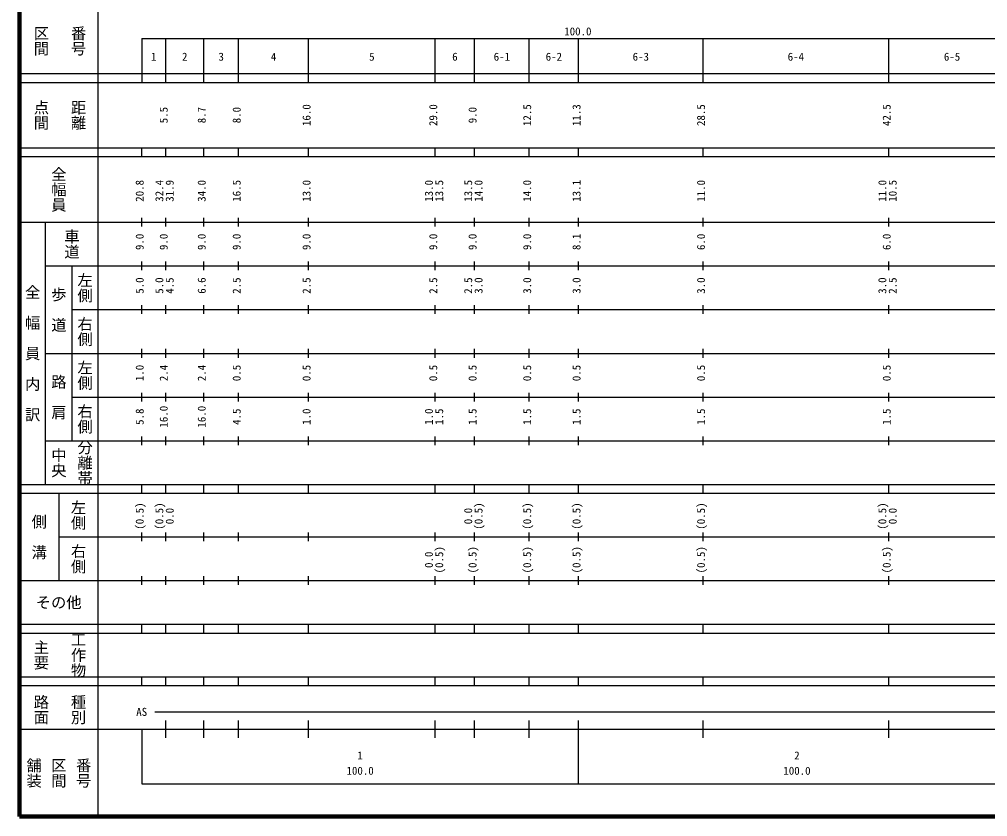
# Model space of a CAD drawing. Units: millimetres, scale not verified. Extents: x 40000 to 680000, y 20000 to 380000.
# Drawn here: x 40000 to 261647, y 20000 to 202409 of the extents above; entities that cross this region are included whole.
import ezdxf
from ezdxf.enums import TextEntityAlignment as Align

# ---------------------------------------------------------------- set-up
doc = ezdxf.new("R2010")
doc.units = ezdxf.units.MM
doc.header["$LTSCALE"] = 1000
doc.layers.add('M-TTL', color=2, linetype='Continuous', lineweight=140)
doc.layers.add('M-TTL-BAND', color=7, linetype='Continuous', lineweight=25)
doc.styles.add('@ＭＳ ゴシック', font='')
doc.styles.add('ＭＳ ゴシック', font='')
doc.styles.get('@ＭＳ ゴシック').set_extended_font_data('@MS Gothic')
doc.styles.get('ＭＳ ゴシック').set_extended_font_data('MS Gothic')

msp = doc.modelspace()

# ---------------------------------------------------------------- linework, layer by layer
at = {"layer": 'M-TTL'}
for p, q in [((40000, 380000), (40000, 20000)), ((40000, 20000), (680000, 20000))]:
    msp.add_line(p, q, dxfattribs=at)
at = {"layer": 'M-TTL-BAND'}
for p, q in [((58000, 370000), (58000, 20000)), ((68000, 198000), (579000, 198000)), ((68000, 198000), (68000, 188000)), ((73500, 188000), (73500, 198000)), ((82200, 188000), (82200, 198000)), ((90200, 188000), (90200, 198000)), ((106200, 188000), (106200, 198000)), ((135200, 188000), (135200, 198000)), ((144200, 188000), (144200, 198000)), ((156700, 188000), (156700, 198000)), ((168000, 188000), (168000, 198000)), ((168000, 188000), (168000, 198000)), ((196500, 188000), (196500, 198000)), ((239000, 188000), (239000, 198000)), ((40000, 190000), (579000, 190000)), ((40000, 188000), (579000, 188000)), ((40000, 173000), (579000, 173000)), ((68000, 171000), (68000, 173000)), ((68000, 171000), (68000, 173000)), ((73500, 171000), (73500, 173000)), ((82200, 171000), (82200, 173000)), ((90200, 171000), (90200, 173000)), ((106200, 171000), (106200, 173000)), ((135200, 171000), (135200, 173000)), ((144200, 171000), (144200, 173000)), ((156700, 171000), (156700, 173000)), ((168000, 171000), (168000, 173000)), ((168000, 171000), (168000, 173000)), ((196500, 171000), (196500, 173000)), ((239000, 171000), (239000, 173000)), ((40000, 171000), (579000, 171000)), ((40000, 156000), (579000, 156000)), ((46000, 96000), (46000, 156000)), ((68000, 155000), (68000, 157000)), ((68000, 155000), (68000, 157000)), ((73500, 155000), (73500, 157000)), ((82200, 155000), (82200, 157000)), ((90200, 155000), (90200, 157000)), ((106200, 155000), (106200, 157000)), ((135200, 155000), (135200, 157000)), ((144200, 155000), (144200, 157000)), ((156700, 155000), (156700, 157000)), ((168000, 155000), (168000, 157000)), ((168000, 155000), (168000, 157000)), ((196500, 155000), (196500, 157000)), ((239000, 155000), (239000, 157000)), ((68000, 145000), (68000, 147000)), ((68000, 145000), (68000, 147000)), ((73500, 145000), (73500, 147000)), ((82200, 145000), (82200, 147000)), ((90200, 145000), (90200, 147000)), ((106200, 145000), (106200, 147000)), ((135200, 145000), (135200, 147000)), ((144200, 145000), (144200, 147000)), ((156700, 145000), (156700, 147000)), ((168000, 145000), (168000, 147000)), ((168000, 145000), (168000, 147000)), ((196500, 145000), (196500, 147000)), ((239000, 145000), (239000, 147000)), ((46000, 146000), (579000, 146000)), ((52000, 146000), (52000, 106000)), ((52000, 136000), (579000, 136000)), ((68000, 135000), (68000, 137000)), ((68000, 135000), (68000, 137000)), ((73500, 135000), (73500, 137000)), ((82200, 135000), (82200, 137000)), ((90200, 135000), (90200, 137000)), ((106200, 135000), (106200, 137000)), ((135200, 135000), (135200, 137000)), ((144200, 135000), (144200, 137000)), ((156700, 135000), (156700, 137000)), ((168000, 135000), (168000, 137000)), ((168000, 135000), (168000, 137000)), ((196500, 135000), (196500, 137000)), ((239000, 135000), (239000, 137000)), ((68000, 125000), (68000, 127000)), ((68000, 125000), (68000, 127000)), ((73500, 125000), (73500, 127000)), ((82200, 125000), (82200, 127000)), ((90200, 125000), (90200, 127000)), ((106200, 125000), (106200, 127000)), ((135200, 125000), (135200, 127000)), ((144200, 125000), (144200, 127000)), ((156700, 125000), (156700, 127000)), ((168000, 125000), (168000, 127000)), ((168000, 125000), (168000, 127000)), ((196500, 125000), (196500, 127000)), ((239000, 125000), (239000, 127000)), ((46000, 126000), (579000, 126000)), ((52000, 116000), (579000, 116000)), ((68000, 115000), (68000, 117000)), ((68000, 115000), (68000, 117000)), ((73500, 115000), (73500, 117000)), ((82200, 115000), (82200, 117000)), ((90200, 115000), (90200, 117000)), ((106200, 115000), (106200, 117000)), ((135200, 115000), (135200, 117000)), ((144200, 115000), (144200, 117000)), ((156700, 115000), (156700, 117000)), ((168000, 115000), (168000, 117000)), ((168000, 115000), (168000, 117000)), ((196500, 115000), (196500, 117000)), ((239000, 115000), (239000, 117000)), ((68000, 105000), (68000, 107000)), ((68000, 105000), (68000, 107000)), ((73500, 105000), (73500, 107000)), ((82200, 105000), (82200, 107000)), ((90200, 105000), (90200, 107000)), ((106200, 105000), (106200, 107000)), ((135200, 105000), (135200, 107000)), ((144200, 105000), (144200, 107000)), ((156700, 105000), (156700, 107000)), ((168000, 105000), (168000, 107000)), ((168000, 105000), (168000, 107000)), ((196500, 105000), (196500, 107000)), ((239000, 105000), (239000, 107000)), ((46000, 106000), (579000, 106000)), ((40000, 96000), (579000, 96000)), ((68000, 94000), (68000, 96000)), ((68000, 94000), (68000, 96000)), ((73500, 94000), (73500, 96000)), ((82200, 94000), (82200, 96000)), ((90200, 94000), (90200, 96000)), ((106200, 94000), (106200, 96000)), ((135200, 94000), (135200, 96000)), ((144200, 94000), (144200, 96000)), ((156700, 94000), (156700, 96000)), ((168000, 94000), (168000, 96000)), ((168000, 94000), (168000, 96000)), ((196500, 94000), (196500, 96000)), ((239000, 94000), (239000, 96000)), ((40000, 94000), (579000, 94000)), ((49000, 94000), (49000, 74000)), ((68000, 83000), (68000, 85000)), ((68000, 83000), (68000, 85000)), ((73500, 83000), (73500, 85000)), ((82200, 83000), (82200, 85000)), ((90200, 83000), (90200, 85000)), ((106200, 83000), (106200, 85000)), ((135200, 83000), (135200, 85000)), ((144200, 83000), (144200, 85000)), ((156700, 83000), (156700, 85000)), ((168000, 83000), (168000, 85000)), ((168000, 83000), (168000, 85000)), ((196500, 83000), (196500, 85000)), ((239000, 83000), (239000, 85000)), ((49000, 84000), (579000, 84000)), ((40000, 74000), (579000, 74000)), ((68000, 73000), (68000, 75000)), ((68000, 73000), (68000, 75000)), ((73500, 73000), (73500, 75000)), ((82200, 73000), (82200, 75000)), ((90200, 73000), (90200, 75000)), ((106200, 73000), (106200, 75000)), ((135200, 73000), (135200, 75000)), ((144200, 73000), (144200, 75000)), ((156700, 73000), (156700, 75000)), ((168000, 73000), (168000, 75000)), ((168000, 73000), (168000, 75000)), ((196500, 73000), (196500, 75000)), ((239000, 73000), (239000, 75000)), ((40000, 64000), (579000, 64000)), ((68000, 62000), (68000, 64000)), ((68000, 62000), (68000, 64000)), ((73500, 62000), (73500, 64000)), ((82200, 62000), (82200, 64000)), ((90200, 62000), (90200, 64000)), ((106200, 62000), (106200, 64000)), ((135200, 62000), (135200, 64000)), ((144200, 62000), (144200, 64000)), ((156700, 62000), (156700, 64000)), ((168000, 62000), (168000, 64000)), ((168000, 62000), (168000, 64000)), ((196500, 62000), (196500, 64000)), ((239000, 62000), (239000, 64000)), ((40000, 62000), (579000, 62000)), ((40000, 52000), (579000, 52000)), ((68000, 50000), (68000, 52000)), ((68000, 50000), (68000, 52000)), ((73500, 50000), (73500, 52000)), ((82200, 50000), (82200, 52000)), ((90200, 50000), (90200, 52000)), ((106200, 50000), (106200, 52000)), ((135200, 50000), (135200, 52000)), ((144200, 50000), (144200, 52000)), ((156700, 50000), (156700, 52000)), ((168000, 50000), (168000, 52000)), ((168000, 50000), (168000, 52000)), ((196500, 50000), (196500, 52000)), ((239000, 50000), (239000, 52000)), ((40000, 50000), (579000, 50000)), ((71000, 44000), (565000, 44000)), ((40000, 40000), (579000, 40000)), ((68000, 40000), (68000, 27500)), ((73500, 38000), (73500, 42000)), ((82200, 38000), (82200, 42000)), ((90200, 38000), (90200, 42000)), ((106200, 38000), (106200, 42000)), ((135200, 38000), (135200, 42000)), ((144200, 38000), (144200, 42000)), ((156700, 38000), (156700, 42000)), ((168000, 27500), (168000, 42000)), ((168000, 27500), (168000, 42000)), ((196500, 38000), (196500, 42000)), ((239000, 38000), (239000, 42000)), ((68000, 27500), (579000, 27500))]:
    msp.add_line(p, q, dxfattribs=at)

# ---------------------------------------------------------------- texts
at = {"layer": 'M-TTL-BAND', "style": '@ＭＳ ゴシック'}
for s, p in [('区間', (45000, 197500)), ('番号', (53500, 197500)), ('点間', (45000, 180500)), ('距離', (53500, 180500)), ('全幅員', (49000, 163500)), ('車道', (52000, 151000)), ('左側', (55000, 141000)), ('全\u3000幅\u3000員\u3000内\u3000訳', (43000, 126000)), ('歩\u3000道', (49000, 136000)), ('右側', (55000, 131000)), ('左側', (55000, 121000)), ('路\u3000肩', (49000, 116000)), ('右側', (55000, 111000)), ('中央', (49000, 101000)), ('分離帯', (55000, 101000)), ('左側', (53500, 89000)), ('側\u3000溝', (44500, 84000)), ('右側', (53500, 79000)), ('主要', (45000, 57000)), ('工作物', (53500, 57000)), ('路面', (45000, 44500)), ('種別', (53500, 44500)), ('舗装', (43333, 30000)), ('番号', (54667, 30000)), ('区間', (49000, 30000))]:
    msp.add_text(s, height=2566, rotation=270, dxfattribs=at).set_placement(p, align=Align.MIDDLE_CENTER)
at = {"layer": 'M-TTL-BAND', "style": 'ＭＳ ゴシック'}
for s, p in [('100.0', (167844, 198195)), ('1', (70750, 192405)), ('2', (77850, 192405)), ('3', (86200, 192405)), ('4', (98200, 192405)), ('5', (120700, 192405)), ('6', (139700, 192405)), ('6-1', (150450, 192405)), ('6-2', (162350, 192405)), ('6-3', (182250, 192405)), ('6-4', (217750, 192405)), ('6-5', (253500, 192405)), ('AS', (68000, 42500)), ('1', (118000, 32523)), ('2', (218000, 32523)), ('100.0', (118000, 29033)), ('100.0', (218000, 29033))]:
    msp.add_text(s, height=1833, dxfattribs=at).set_placement(p, align=Align.BOTTOM_CENTER)
for s, p in [('5.5', (74500, 180500)), ('8.7', (83200, 180500)), ('8.0', (91200, 180500)), ('16.0', (107200, 180500)), ('29.0', (136200, 180500)), ('9.0', (145200, 180500)), ('12.5', (157700, 180500)), ('11.3', (169000, 180500)), ('28.5', (197500, 180500)), ('42.5', (240000, 180500)), ('20.8', (69000, 163174)), ('32.4', (73500, 163174)), ('31.9', (75870, 163174)), ('34.0', (83200, 163174)), ('16.5', (91200, 163174)), ('13.0', (107200, 163174)), ('13.0', (135200, 163174)), ('13.5', (137570, 163174)), ('13.5', (144200, 163174)), ('14.0', (146570, 163174)), ('14.0', (157700, 163174)), ('13.1', (169000, 163174)), ('11.0', (197500, 163174)), ('11.0', (239000, 163174)), ('10.5', (241370, 163174)), ('9.0', (69000, 151500)), ('9.0', (74500, 151500)), ('9.0', (83200, 151500)), ('9.0', (91200, 151500)), ('9.0', (107200, 151500)), ('9.0', (136200, 151500)), ('9.0', (145200, 151500)), ('9.0', (157700, 151500)), ('8.1', (169000, 151500)), ('6.0', (197500, 151500)), ('6.0', (240000, 151500)), ('5.0', (69000, 141500)), ('5.0', (73500, 141500)), ('4.5', (75870, 141500)), ('6.6', (83200, 141500)), ('2.5', (91200, 141500)), ('2.5', (107200, 141500)), ('2.5', (136200, 141500)), ('2.5', (144200, 141500)), ('3.0', (146570, 141500)), ('3.0', (157700, 141500)), ('3.0', (169000, 141500)), ('3.0', (197500, 141500)), ('3.0', (239000, 141500)), ('2.5', (241370, 141500)), ('1.0', (69000, 121500)), ('2.4', (74500, 121500)), ('2.4', (83200, 121500)), ('0.5', (91200, 121500)), ('0.5', (107200, 121500)), ('0.5', (136200, 121500)), ('0.5', (145200, 121500)), ('0.5', (157700, 121500)), ('0.5', (169000, 121500)), ('0.5', (197500, 121500)), ('0.5', (240000, 121500)), ('5.8', (69000, 111500)), ('16.0', (74500, 111500)), ('16.0', (83200, 111500)), ('4.5', (91200, 111500)), ('1.0', (107200, 111500)), ('1.0', (135200, 111500)), ('1.5', (137570, 111500)), ('1.5', (145200, 111500)), ('1.5', (157700, 111500)), ('1.5', (169000, 111500)), ('1.5', (197500, 111500)), ('1.5', (240000, 111500)), ('(0.5)', (69000, 88764)), ('(0.5)', (73500, 88764)), ('(0.5)', (146570, 88764)), ('(0.5)', (157700, 88764)), ('(0.5)', (169000, 88764)), ('(0.5)', (197500, 88764)), ('(0.5)', (239000, 88764)), ('0.0', (75870, 88764)), ('0.0', (144200, 88764)), ('0.0', (241370, 88764)), ('0.0', (135200, 78764)), ('(0.5)', (137570, 78764)), ('(0.5)', (145200, 78764)), ('(0.5)', (157700, 78764)), ('(0.5)', (169000, 78764)), ('(0.5)', (197500, 78764)), ('(0.5)', (240000, 78764))]:
    msp.add_text(s, height=1833, rotation=90, dxfattribs=at).set_placement(p, align=Align.BOTTOM_CENTER)
msp.add_text('その他', height=2566, dxfattribs=at).set_placement((49000, 69000), align=Align.MIDDLE_CENTER)

doc.saveas('drawing.dxf')
